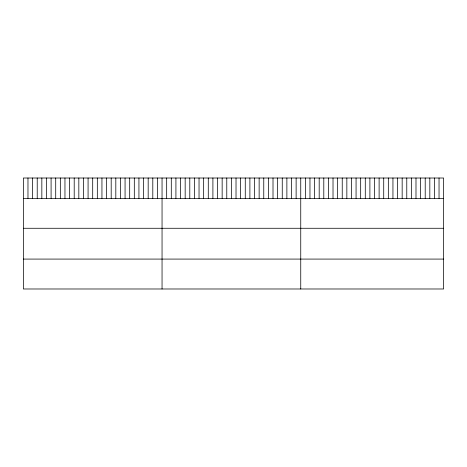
<?xml version="1.0" encoding="UTF-8"?>
<svg xmlns="http://www.w3.org/2000/svg" width="467" height="467" viewBox="0 0 467 467"><rect width="100%" height="100%" fill="white"/><g stroke="black" fill="none" stroke-linecap="round" stroke-linejoin="round"><path stroke-width="0.7" d="M443.65 198.364L443.65 288.985L23.35 288.985L23.35 178.015L443.65 178.015L443.65 198.364L23.35 198.364M23.35 228.27L443.65 228.27M23.35 259.08L443.65 259.08M439.038 178.015L439.038 198.364M434.433 178.015L434.433 198.364M429.821 178.015L429.821 198.364M425.209 178.015L425.209 198.364M420.604 178.015L420.604 198.364M415.992 178.015L415.992 198.364M411.38 178.015L411.38 198.364M406.775 178.015L406.775 198.364M402.163 178.015L402.163 198.364M397.551 178.015L397.551 198.364M392.945 178.015L392.945 198.364M388.334 178.015L388.334 198.364M383.722 178.015L383.722 198.364M379.116 178.015L379.116 198.364M374.505 178.015L374.505 198.364M369.893 178.015L369.893 198.364M365.282 178.015L365.282 198.364M360.676 178.015L360.676 198.364M356.064 178.015L356.064 198.364M351.453 178.015L351.453 198.364M346.847 178.015L346.847 198.364M342.235 178.015L342.235 198.364M337.623 178.015L337.623 198.364M333.018 178.015L333.018 198.364M328.406 178.015L328.406 198.364M323.794 178.015L323.794 198.364M319.189 178.015L319.189 198.364M314.577 178.015L314.577 198.364M309.965 178.015L309.965 198.364M305.36 178.015L305.36 198.364M300.748 178.015L300.748 288.985M296.125 178.015L296.125 198.364M291.501 178.015L291.501 198.364M286.878 178.015L286.878 198.364M282.255 178.015L282.255 198.364M277.632 178.015L277.632 198.364M273.008 178.015L273.008 198.364M268.385 178.015L268.385 198.364M263.762 178.015L263.762 198.364M259.138 178.015L259.138 198.364M254.515 178.015L254.515 198.364M249.892 178.015L249.892 198.364M245.268 178.015L245.268 198.364M240.645 178.015L240.645 198.364M236.022 178.015L236.022 198.364M231.398 178.015L231.398 198.364M226.775 178.015L226.775 198.364M222.152 178.015L222.152 198.364M217.529 178.015L217.529 198.364M212.905 178.015L212.905 198.364M208.282 178.015L208.282 198.364M203.659 178.015L203.659 198.364M199.035 178.015L199.035 198.364M194.412 178.015L194.412 198.364M189.789 178.015L189.789 198.364M185.165 178.015L185.165 198.364M180.542 178.015L180.542 198.364M175.919 178.015L175.919 198.364M171.296 178.015L171.296 198.364M166.672 178.015L166.672 198.364M162.049 178.015L162.049 288.985M157.426 178.015L157.426 198.364M152.802 178.015L152.802 198.364M148.179 178.015L148.179 198.364M143.556 178.015L143.556 198.364M138.933 178.015L138.933 198.364M134.309 178.015L134.309 198.364M129.686 178.015L129.686 198.364M125.063 178.015L125.063 198.364M120.439 178.015L120.439 198.364M115.816 178.015L115.816 198.364M111.193 178.015L111.193 198.364M106.569 178.015L106.569 198.364M101.946 178.015L101.946 198.364M97.323 178.015L97.323 198.364M92.7 178.015L92.7 198.364M88.076 178.015L88.076 198.364M83.453 178.015L83.453 198.364M78.83 178.015L78.83 198.364M74.206 178.015L74.206 198.364M69.583 178.015L69.583 198.364M64.96 178.015L64.96 198.364M60.336 178.015L60.336 198.364M55.713 178.015L55.713 198.364M51.09 178.015L51.09 198.364M46.466 178.015L46.466 198.364M41.843 178.015L41.843 198.364M37.22 178.015L37.22 198.364M32.597 178.015L32.597 198.364M27.973 178.015L27.973 198.364"/></g></svg>
